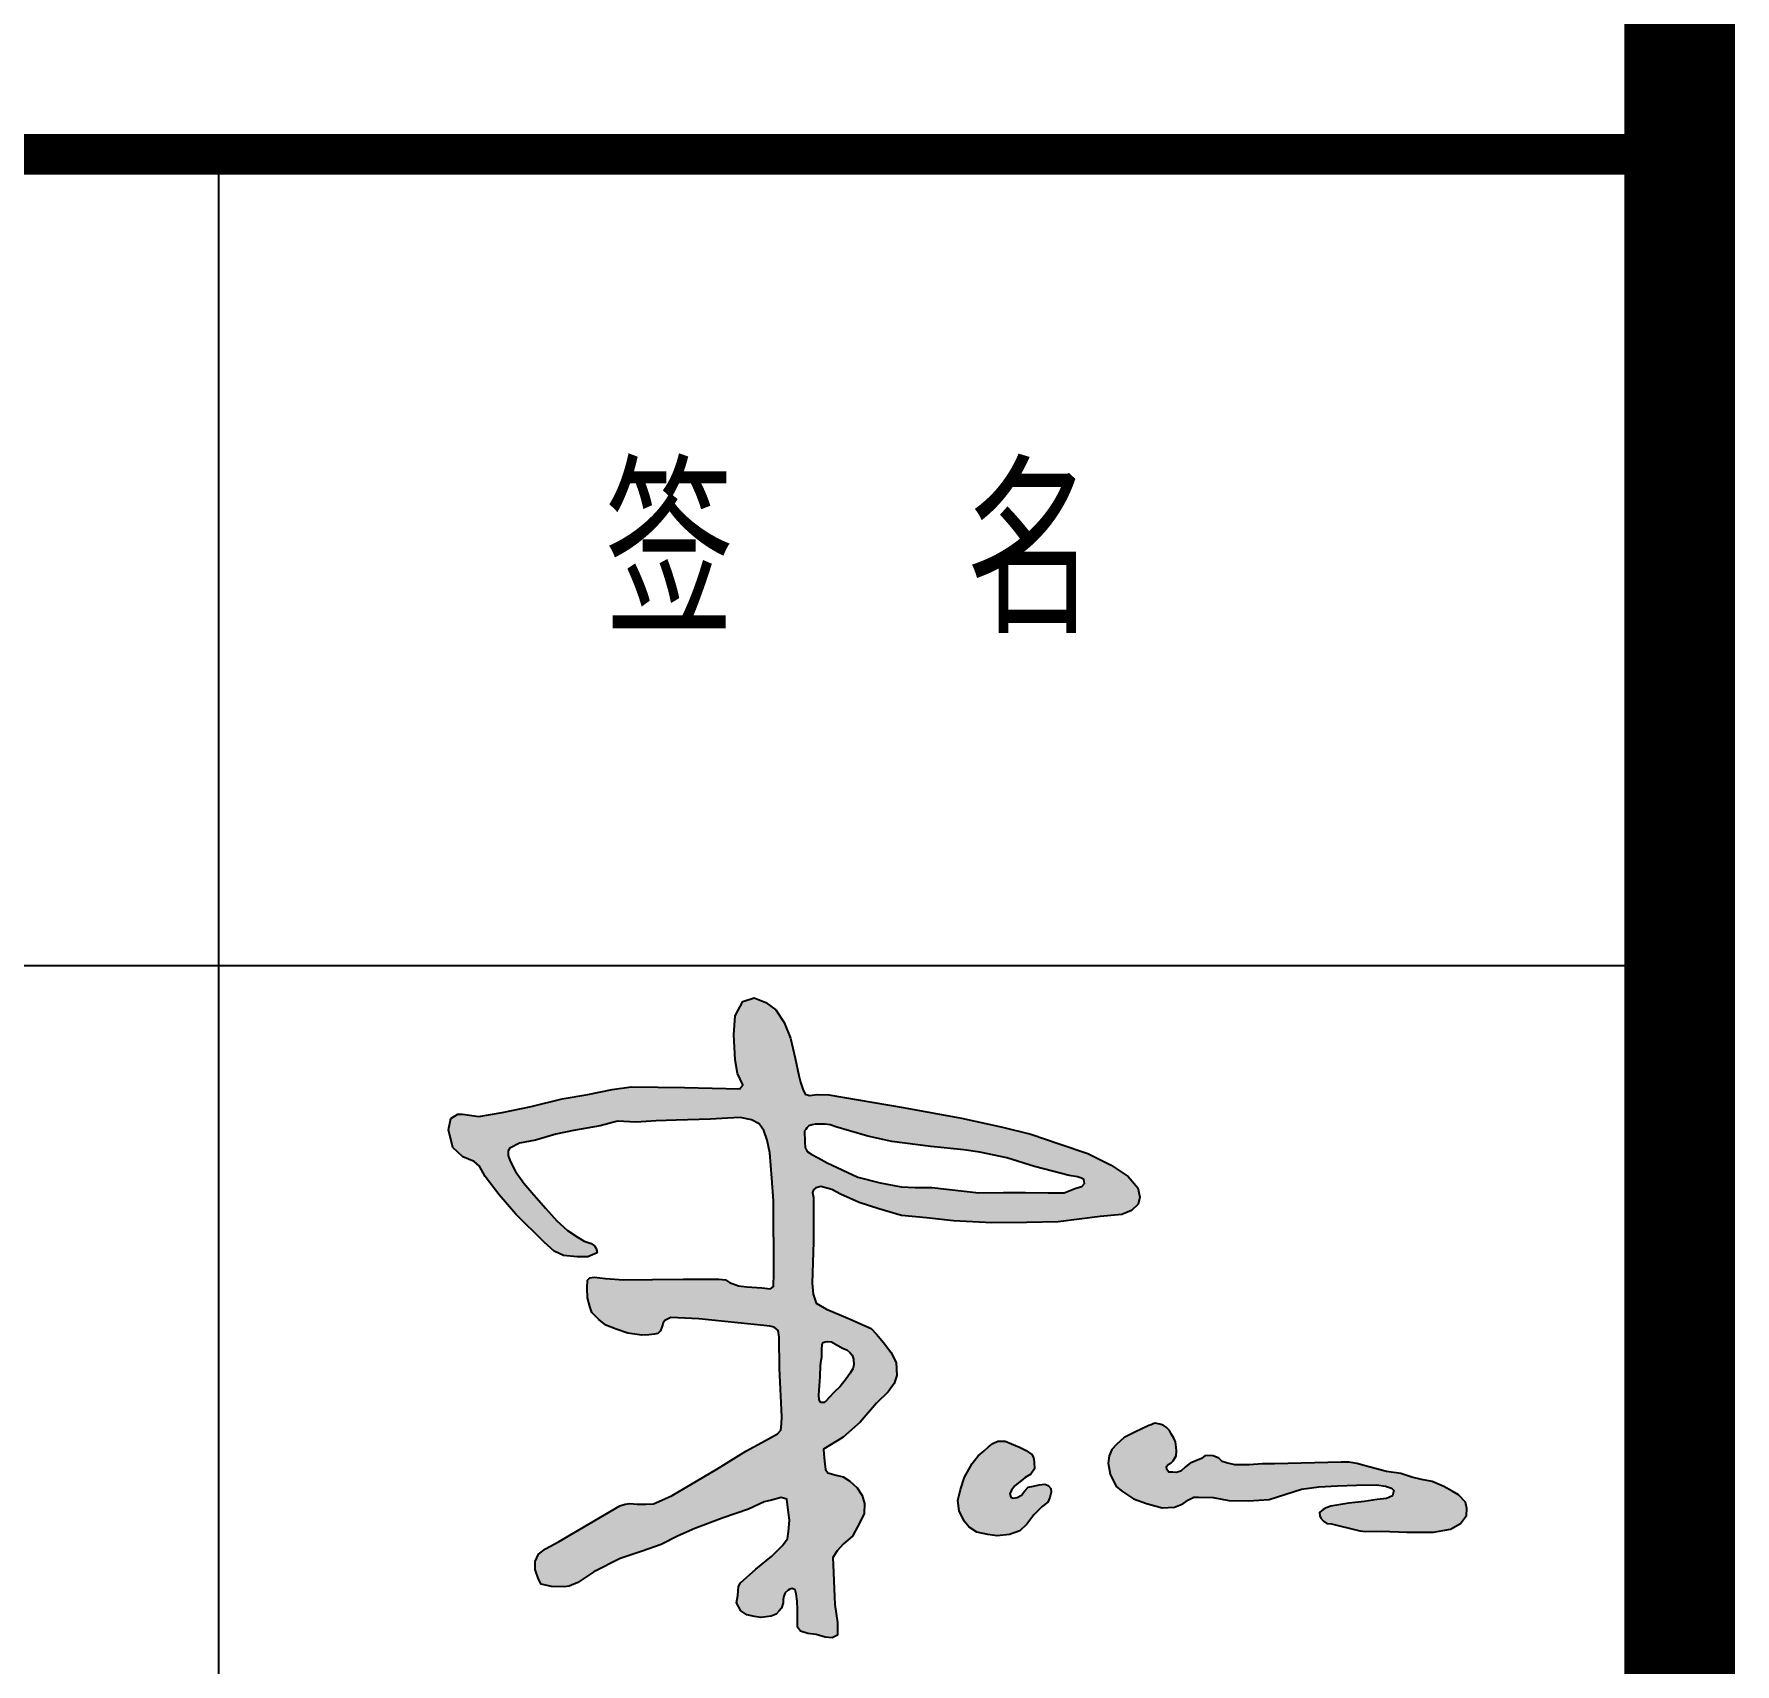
# Model space of a CAD drawing. Extents: x 1162612 to 1711260, y -157368 to 197905.
# Drawn here: x 1689913 to 1692218, y 66495 to 68705 of the extents above; entities that cross this region are included whole.
import ezdxf

# ---------------------------------------------------------------- set-up
doc = ezdxf.new("R2010")
doc.units = 0
doc.header["$LTSCALE"] = 1000
doc.header["$MEASUREMENT"] = 0
doc.layers.get('0').update_dxf_attribs({"linetype": 'CONTINUOUS'})
doc.layers.add('PUB_TEXT', color=7, linetype='CONTINUOUS')
doc.layers.add('PUB_TITLE', color=4, linetype='CONTINUOUS')
doc.styles.add('TQ', font='txt.shx', dxfattribs={"width": 0.8, "bigfont": 'hztxt.shx'})

msp = doc.modelspace()

# ---------------------------------------------------------------- hatches: boundary and pattern name
h = msp.add_hatch(color=7)
h.paths.add_polyline_path([(1690969.2, 67127.3), (1690968, 67133.9), (1690969, 67137.6), (1690972.2, 67140.4), (1690979.2, 67142.1), (1690994.1, 67138), (1691005.7, 67131.7), (1691030.9, 67120.3), (1691057.8, 67111.7), (1691088.6, 67102.6), (1691122.4, 67099.7), (1691159, 67095.7), (1691211, 67092.9), (1691257.9, 67093.4), (1691300.7, 67094), (1691357.9, 67101.2), (1691387.3, 67103.9), (1691400.4, 67109.4), (1691409.5, 67117.9), (1691411.7, 67127.4), (1691409, 67140.1), (1691395.9, 67155.4), (1691372.5, 67171.2), (1691341, 67186.6), (1691302.4, 67200.1), (1691263.8, 67212.9), (1691225.2, 67222.6), (1691169.8, 67234.8), (1691090.6, 67249.1), (1690989.8, 67266.4), (1690974.3, 67267), (1690963.8, 67265.4), (1690957.7, 67267.3), (1690954.6, 67274), (1690951.4, 67283.5), (1690949.2, 67292.6), (1690944.2, 67316), (1690937.9, 67343.1), (1690929.3, 67364.4), (1690918, 67381.5), (1690904.8, 67391.5), (1690888.6, 67397.8), (1690873.6, 67392.8), (1690862.8, 67373.4), (1690861.4, 67347.7), (1690862.9, 67314), (1690866.4, 67295.4), (1690873.2, 67279.7), (1690869.5, 67274.6), (1690831.9, 67275.6), (1690794.3, 67276.1), (1690721.9, 67277), (1690696.5, 67273.5), (1690663.5, 67266.9), (1690628.4, 67260.8), (1690586.7, 67250.6), (1690547, 67242.5), (1690515.5, 67236.9), (1690493.6, 67240), (1690487, 67240), (1690477.4, 67234.4), (1690474.3, 67219.1), (1690480.5, 67195.1), (1690493.7, 67182.4), (1690509, 67175.8), (1690516.6, 67169.7), (1690524.2, 67155.5), (1690543, 67130.6), (1690565.9, 67104.7), (1690604.2, 67066.6), (1690617.5, 67054.5), (1690630.4, 67048.5), (1690648.9, 67046.9), (1690663.4, 67046.9), (1690675.8, 67052.1), (1690675.6, 67053.8), (1690675.4, 67055), (1690674.5, 67058.1), (1690672.5, 67061.6), (1690667.9, 67064.6), (1690658.4, 67068.1), (1690650.1, 67073.1), (1690635.9, 67082.6), (1690621.1, 67095.3), (1690605.9, 67112.5), (1690587.6, 67133.9), (1690576.4, 67146.5), (1690565.3, 67162.4), (1690558.2, 67176.5), (1690555.1, 67184.2), (1690555.1, 67190.4), (1690557.6, 67194.1), (1690570.7, 67201), (1690592.5, 67205), (1690619.9, 67212.9), (1690643.9, 67218.1), (1690679.9, 67224.4), (1690703.4, 67230.6), (1690728.7, 67229.5), (1690756.1, 67231.2), (1690783, 67231.8), (1690829.8, 67233.5), (1690852.7, 67234.6), (1690869.8, 67235.8), (1690885.3, 67232.3), (1690895.6, 67227.2), (1690901.9, 67218), (1690906.4, 67204.9), (1690909.9, 67187.8), (1690912.7, 67153.5), (1690915, 67122.7), (1690915.3, 67024.5), (1690915, 67006.4), (1690910.8, 67003.2), (1690899.1, 67004.8), (1690879, 67006.1), (1690867.6, 67007.6), (1690855.2, 67012.1), (1690850.1, 67015.3), (1690841.1, 67016.4), (1690793.1, 67016.4), (1690750.8, 67015.8), (1690712, 67015.5), (1690687.2, 67017.4), (1690671.9, 67019), (1690665.9, 67018.4), (1690662.7, 67015.2), (1690662.4, 67004.1), (1690662.7, 66991.3), (1690665.9, 66979.3), (1690668.7, 66971.3), (1690678, 66961.8), (1690687.8, 66953.9), (1690701.5, 66948.8), (1690717.4, 66943.1), (1690736.5, 66940.3), (1690745.8, 66941), (1690753.8, 66941.7), (1690758.2, 66942.7), (1690761.6, 66946.4), (1690763.9, 66952.8), (1690765.4, 66957.2), (1690767.6, 66960.4), (1690775.6, 66964.6), (1690813.8, 66962.6), (1690902, 66953.5), (1690909.9, 66952.9), (1690915.9, 66951.3), (1690921.1, 66946.7), (1690922.5, 66937.6), (1690923.1, 66895.9), (1690926.2, 66829.9), (1690925.9, 66820.1), (1690925.1, 66811.6), (1690920.5, 66806.7), (1690904.2, 66797.7), (1690877.5, 66783.2), (1690838.2, 66758.8), (1690777.4, 66723), (1690763.8, 66716.8), (1690752.3, 66711.9), (1690741.7, 66711.5), (1690730, 66711.2), (1690720.4, 66712.1), (1690714.1, 66711.3), (1690706.5, 66709.1), (1690623.4, 66660.4), (1690605.8, 66650.8), (1690596.5, 66643.7), (1690592, 66633.8), (1690592, 66622.8), (1690596.5, 66609.5), (1690599.9, 66603), (1690614, 66599.6), (1690631, 66599.1), (1690638.1, 66600.2), (1690649.7, 66605.1), (1690671.5, 66619.4), (1690707.1, 66637.8), (1690736.9, 66647.8), (1690762.7, 66656.8), (1690784.8, 66668.1), (1690808.4, 66678.5), (1690846.9, 66692.9), (1690881.2, 66704.6), (1690902.5, 66714.6), (1690912.4, 66716.8), (1690925.5, 66720.4), (1690933.2, 66718.2), (1690934.6, 66706.9), (1690936.8, 66689.7), (1690935.5, 66674.4), (1690934.1, 66664.4), (1690926.9, 66654.9), (1690912.9, 66640.9), (1690891.2, 66623.3), (1690870.2, 66604.8), (1690867.5, 66599.8), (1690866.5, 66587.5), (1690865, 66577.7), (1690870.7, 66566.6), (1690879, 66561.1), (1690889.1, 66559.1), (1690897.7, 66557.8), (1690905.2, 66558.8), (1690911.7, 66559.6), (1690918.5, 66562.1), (1690922.6, 66566.9), (1690925.8, 66570.4), (1690928.3, 66577.7), (1690928.3, 66581.9), (1690929.1, 66586.7), (1690930.6, 66591), (1690934.9, 66594.7), (1690936.9, 66596), (1690940.4, 66597), (1690944.4, 66595), (1690945.7, 66589.7), (1690947.2, 66579.7), (1690947.4, 66568), (1690947.7, 66551.9), (1690947.7, 66544.8), (1690951.7, 66539.1), (1690961.7, 66536.2), (1690972.8, 66534.8), (1690984.9, 66531.2), (1690994.6, 66530.2), (1691001.9, 66533.6), (1691001.9, 66550.9), (1690998.3, 66575.4), (1690995.8, 66629), (1690995.4, 66639), (1691001.1, 66648.3), (1691009.9, 66657.5), (1691022, 66667.9), (1691032.4, 66687.3), (1691037.7, 66698.6), (1691038.5, 66712.2), (1691035.3, 66723.1), (1691028.4, 66733.5), (1691018.6, 66742.5), (1691009.3, 66748.6), (1690999.8, 66750.5), (1690988.7, 66754), (1690985.5, 66758.4), (1690984.2, 66769.5), (1690983.3, 66779.4), (1690982.8, 66786), (1691009.2, 66802.1), (1691032.3, 66822.6), (1691054.4, 66848.2), (1691070.5, 66863.5), (1691078.5, 66875.1), (1691082.1, 66886), (1691081.3, 66903.4), (1691074.1, 66917.5), (1691064, 66930.7), (1691054.4, 66942), (1691047.2, 66949.6), (1691015.7, 66963.7), (1690986.8, 66975.9), (1690972.8, 66984), (1690968.9, 66996.2), (1690967.6, 67011), (1690969.2, 67067)])
h.paths.add_polyline_path([(1690987.9, 67174), (1690975.4, 67181.1), (1690966.8, 67185.4), (1690960.8, 67189.6), (1690957.8, 67194.9), (1690957.3, 67202.4), (1690957, 67217.5), (1690958.6, 67219.5), (1690960, 67221.8), (1690962.8, 67224.1), (1690967.3, 67225.5), (1690971.5, 67226.4), (1690978.9, 67226.7), (1690984.8, 67226.5), (1690991.9, 67225.5), (1690999.5, 67223), (1691017.8, 67217.4), (1691042.8, 67210.3), (1691075.3, 67203.2), (1691128.4, 67196.5), (1691173, 67191.9), (1691194.7, 67188.5), (1691231.3, 67181.1), (1691269, 67169.1), (1691315.7, 67157.2), (1691326.9, 67155.2), (1691332.7, 67153.4), (1691335.6, 67151.6), (1691336.3, 67148.7), (1691336.5, 67146.2), (1691333.1, 67142), (1691324.9, 67139.6), (1691309.1, 67133.7), (1691287.3, 67133.4), (1691256.5, 67134), (1691226.9, 67134), (1691193.5, 67133.4), (1691129.7, 67140.5), (1691107.2, 67140.5), (1691087.9, 67141.8), (1691059.7, 67146.9), (1691029.5, 67154.6)], flags=16)
h.paths.add_polyline_path([(1690984.9, 66931.4), (1690988.4, 66932), (1690993.5, 66931.4), (1691008.5, 66923), (1691014.5, 66920.5), (1691018.6, 66917.2), (1691021.8, 66913.2), (1691023.3, 66908.1), (1691024.1, 66900.4), (1691022.3, 66894.8), (1691019.1, 66889), (1691013.3, 66881.5), (1691005.2, 66871), (1690997.4, 66863.2), (1690990.4, 66856.1), (1690986.1, 66850.9), (1690983.1, 66849.1), (1690979.8, 66849.2), (1690978.1, 66850.2), (1690976.7, 66853.1), (1690976.5, 66859), (1690978.2, 66884.4), (1690978.9, 66899.3), (1690979.5, 66906), (1690980.3, 66910.8), (1690980.3, 66920.9), (1690980.9, 66927.9), (1690982.1, 66930.4)], flags=16)
h = msp.add_hatch(color=7)
h.paths.add_polyline_path([(1691279, 66708.1), (1691286.9, 66714), (1691289.7, 66720.2), (1691291.4, 66727.8), (1691290.9, 66732.6), (1691287.5, 66736.6), (1691283, 66738.6), (1691275.3, 66737.7), (1691267.4, 66735.7), (1691260.3, 66734.6), (1691255.5, 66729.5), (1691251, 66723.6), (1691245.1, 66720.5), (1691240, 66719.4), (1691236.6, 66721), (1691235.4, 66725.3), (1691237.7, 66730.4), (1691242, 66736), (1691256.1, 66747.7), (1691263.7, 66752), (1691268.6, 66759.2), (1691268.4, 66768.5), (1691267.3, 66774.6), (1691265.3, 66778.6), (1691257.5, 66784.2), (1691248.3, 66788.7), (1691237.8, 66793.1), (1691229.1, 66796.7), (1691219, 66796.7), (1691212.5, 66793.7), (1691206.6, 66789.2), (1691200.7, 66783.8), (1691192.2, 66776.7), (1691184.3, 66766.6), (1691173.8, 66747.9), (1691168.4, 66731.2), (1691165, 66716.5), (1691166.7, 66702.1), (1691173.5, 66688.5), (1691180.3, 66680), (1691190.8, 66673.2), (1691205.5, 66670.1), (1691218.2, 66668.4), (1691234.9, 66670.4), (1691249, 66675.2), (1691258.4, 66684.3), (1691267.7, 66697)])
h.paths.add_polyline_path([(1691808, 66742.1), (1691793.5, 66744.9), (1691780.2, 66748.1), (1691765.4, 66752.9), (1691746.1, 66755.7), (1691723.6, 66761.3), (1691705.9, 66766.6), (1691695, 66768.2), (1691684.6, 66768.2), (1691594, 66766), (1691577.8, 66766), (1691559.7, 66764.9), (1691540.5, 66764.6), (1691528.9, 66767.2), (1691523.3, 66769.4), (1691518.5, 66773.6), (1691511.1, 66777), (1691500, 66777.3), (1691495, 66773.4), (1691487.6, 66770.3), (1691479.7, 66767.1), (1691473.5, 66761.8), (1691467.1, 66756.2), (1691460.9, 66754.2), (1691456.3, 66754.8), (1691450.8, 66754.6), (1691448, 66758.3), (1691447.8, 66762.2), (1691450, 66765.3), (1691453.9, 66767.6), (1691456.7, 66770.1), (1691460.7, 66776.9), (1691461.2, 66783.6), (1691460.9, 66788.5), (1691460, 66795.9), (1691457.7, 66800.9), (1691454.1, 66806.5), (1691451.7, 66811.3), (1691447.2, 66815.7), (1691443.2, 66818.4), (1691438.6, 66820), (1691432.2, 66821), (1691429.6, 66820.2), (1691427.1, 66818.8), (1691424, 66817.8), (1691404.7, 66809), (1691390.3, 66801.8), (1691379.8, 66792.1), (1691373.8, 66785.3), (1691370.2, 66776.9), (1691368.6, 66766.8), (1691371.4, 66752), (1691379.4, 66735.5), (1691388.3, 66728.3), (1691403.1, 66718.6), (1691420.8, 66712.2), (1691441.7, 66706.6), (1691458.6, 66707.4), (1691469.9, 66711.8), (1691477.5, 66717.4), (1691484.8, 66721), (1691491.2, 66721), (1691510.9, 66720.2), (1691532.3, 66716.2), (1691559, 66715.7), (1691586.9, 66717.7), (1691609.4, 66724.7), (1691630.6, 66731.8), (1691654.4, 66735), (1691679.5, 66736.3), (1691705.2, 66736.9), (1691732.2, 66737.4), (1691744.6, 66735.8), (1691752.6, 66733.2), (1691755.7, 66730), (1691754.2, 66722.5), (1691746.1, 66719.1), (1691733.2, 66717.6), (1691715.7, 66715.1), (1691694.9, 66712.6), (1691670.5, 66708.8), (1691664, 66706.5), (1691659.9, 66704.3), (1691655, 66700.1), (1691655.4, 66695.6), (1691657, 66692.3), (1691660.5, 66688.2), (1691664.9, 66685.3), (1691671.5, 66684.6), (1691710, 66675.2), (1691717.9, 66674.2), (1691739.2, 66674.6), (1691773.4, 66673.4), (1691809.6, 66673.4), (1691832.5, 66677.4), (1691846.2, 66685), (1691854.2, 66695.9), (1691855, 66705.5), (1691853, 66713.9), (1691843.4, 66724), (1691834.9, 66728.8), (1691823.7, 66735.2)])

# ---------------------------------------------------------------- linework, layer by layer
for points in [[(1690675.8, 67052.1), (1690663.4, 67046.9), (1690648.9, 67046.9), (1690630.4, 67048.5), (1690617.5, 67054.5), (1690604.2, 67066.6), (1690565.9, 67104.7), (1690543, 67130.6), (1690524.2, 67155.5), (1690516.6, 67169.7), (1690509, 67175.8), (1690493.7, 67182.4), (1690480.5, 67195.1), (1690474.3, 67219.1), (1690477.4, 67234.4), (1690487, 67240), (1690493.6, 67240), (1690515.5, 67236.9), (1690547, 67242.5), (1690586.7, 67250.6), (1690628.4, 67260.8), (1690663.5, 67266.9), (1690696.5, 67273.5), (1690721.9, 67277), (1690794.3, 67276.1), (1690831.9, 67275.6), (1690869.5, 67274.6), (1690873.2, 67279.7), (1690866.4, 67295.4), (1690862.9, 67314), (1690861.4, 67347.7), (1690862.8, 67373.4), (1690873.6, 67392.8), (1690888.6, 67397.8), (1690904.8, 67391.5), (1690918, 67381.5), (1690929.3, 67364.4), (1690937.9, 67343.1), (1690944.2, 67316), (1690949.2, 67292.6), (1690951.4, 67283.5), (1690954.6, 67274), (1690957.7, 67267.3), (1690963.8, 67265.4), (1690974.3, 67267), (1690989.8, 67266.4), (1691090.6, 67249.1), (1691169.8, 67234.8), (1691225.2, 67222.6), (1691263.8, 67212.9), (1691302.4, 67200.1), (1691341, 67186.6), (1691372.5, 67171.2), (1691395.9, 67155.4), (1691409, 67140.1), (1691411.7, 67127.4), (1691409.5, 67117.9), (1691400.4, 67109.4), (1691387.3, 67103.9), (1691357.9, 67101.2), (1691300.7, 67094), (1691257.9, 67093.4), (1691211, 67092.9), (1691159, 67095.7), (1691122.4, 67099.7), (1691088.6, 67102.6), (1691057.8, 67111.7), (1691030.9, 67120.3), (1691005.7, 67131.7), (1690994.1, 67138), (1690979.2, 67142.1), (1690972.2, 67140.4), (1690969, 67137.6), (1690968, 67133.9), (1690969.2, 67127.3), (1690969.2, 67067), (1690967.6, 67011), (1690968.9, 66996.2), (1690972.8, 66984), (1690986.8, 66975.9), (1691015.7, 66963.7), (1691047.2, 66949.6), (1691054.4, 66942), (1691064, 66930.7), (1691074.1, 66917.5), (1691081.3, 66903.4), (1691082.1, 66886), (1691078.5, 66875.1), (1691070.5, 66863.5), (1691054.4, 66848.2), (1691032.3, 66822.6), (1691009.2, 66802.1), (1690982.8, 66786), (1690983.3, 66779.4), (1690984.2, 66769.5), (1690985.5, 66758.4), (1690988.7, 66754), (1690999.8, 66750.5), (1691009.3, 66748.6), (1691018.6, 66742.5), (1691028.4, 66733.5), (1691035.3, 66723.1), (1691038.5, 66712.2), (1691037.7, 66698.6), (1691032.4, 66687.3), (1691022, 66667.9), (1691009.9, 66657.5), (1691001.1, 66648.3), (1690995.4, 66639), (1690995.8, 66629), (1690998.3, 66575.4), (1691001.9, 66550.9), (1691001.9, 66533.6), (1690994.6, 66530.2), (1690984.9, 66531.2), (1690972.8, 66534.8), (1690961.7, 66536.2), (1690951.7, 66539.1), (1690947.7, 66544.8), (1690947.7, 66551.9), (1690947.4, 66568), (1690947.2, 66579.7), (1690945.7, 66589.7), (1690944.4, 66595), (1690940.4, 66597), (1690936.9, 66596), (1690934.9, 66594.7), (1690930.6, 66591), (1690929.1, 66586.7), (1690928.3, 66581.9), (1690928.3, 66577.7), (1690925.8, 66570.4), (1690922.6, 66566.9), (1690918.5, 66562.1), (1690911.7, 66559.6), (1690905.2, 66558.8), (1690897.7, 66557.8), (1690889.1, 66559.1), (1690879, 66561.1), (1690870.7, 66566.6), (1690865, 66577.7), (1690866.5, 66587.5), (1690867.5, 66599.8), (1690870.2, 66604.8), (1690891.2, 66623.3), (1690912.9, 66640.9), (1690926.9, 66654.9), (1690934.1, 66664.4), (1690935.5, 66674.4), (1690936.8, 66689.7), (1690934.6, 66706.9), (1690933.2, 66718.2), (1690925.5, 66720.4), (1690912.4, 66716.8), (1690902.5, 66714.6), (1690881.2, 66704.6), (1690846.9, 66692.9), (1690808.4, 66678.5), (1690784.8, 66668.1), (1690762.7, 66656.8), (1690736.9, 66647.8), (1690707.1, 66637.8), (1690671.5, 66619.4), (1690649.7, 66605.1), (1690638.1, 66600.2), (1690631, 66599.1), (1690614, 66599.6), (1690599.9, 66603), (1690596.5, 66609.5), (1690592, 66622.8), (1690592, 66633.8), (1690596.5, 66643.7), (1690605.8, 66650.8), (1690623.4, 66660.4), (1690706.5, 66709.1), (1690714.1, 66711.3), (1690720.4, 66712.1), (1690730, 66711.2), (1690741.7, 66711.5), (1690752.3, 66711.9), (1690763.8, 66716.8), (1690777.4, 66723), (1690838.2, 66758.8), (1690877.5, 66783.2), (1690904.2, 66797.7), (1690920.5, 66806.7), (1690925.1, 66811.6), (1690925.9, 66820.1), (1690926.2, 66829.9), (1690923.1, 66895.9), (1690922.5, 66937.6), (1690921.1, 66946.7), (1690915.9, 66951.3), (1690909.9, 66952.9), (1690902, 66953.5), (1690813.8, 66962.6), (1690775.6, 66964.6), (1690767.6, 66960.4), (1690765.4, 66957.2), (1690763.9, 66952.8), (1690761.6, 66946.4), (1690758.2, 66942.7), (1690753.8, 66941.7), (1690745.8, 66941), (1690736.5, 66940.3), (1690717.4, 66943.1), (1690701.5, 66948.8), (1690687.8, 66953.9), (1690678, 66961.8), (1690668.7, 66971.3), (1690665.9, 66979.3), (1690662.7, 66991.3), (1690662.4, 67004.1), (1690662.7, 67015.2), (1690665.9, 67018.4), (1690671.9, 67019), (1690687.2, 67017.4), (1690712, 67015.5), (1690750.8, 67015.8), (1690793.1, 67016.4), (1690841.1, 67016.4), (1690850.1, 67015.3), (1690855.2, 67012.1), (1690867.6, 67007.6), (1690879, 67006.1), (1690899.1, 67004.8), (1690910.8, 67003.2), (1690915, 67006.4), (1690915.3, 67024.5), (1690915, 67122.7), (1690912.7, 67153.5), (1690909.9, 67187.8), (1690906.4, 67204.9), (1690901.9, 67218), (1690895.6, 67227.2), (1690885.3, 67232.3), (1690869.8, 67235.8), (1690852.7, 67234.6), (1690829.8, 67233.5), (1690783, 67231.8), (1690756.1, 67231.2), (1690728.7, 67229.5), (1690703.4, 67230.6), (1690679.9, 67224.4), (1690643.9, 67218.1), (1690619.9, 67212.9), (1690592.5, 67205), (1690570.7, 67201), (1690557.6, 67194.1), (1690555.1, 67190.4), (1690555.1, 67184.2), (1690558.2, 67176.5), (1690565.3, 67162.4), (1690576.4, 67146.5), (1690587.6, 67133.9), (1690605.9, 67112.5), (1690621.1, 67095.3), (1690635.9, 67082.6), (1690650.1, 67073.1), (1690658.4, 67068.1), (1690667.9, 67064.6), (1690672.5, 67061.6), (1690674.5, 67058.1), (1690675.4, 67055), (1690675.6, 67053.8)], [(1690957, 67217.5), (1690957.3, 67202.4), (1690957.8, 67194.9), (1690960.8, 67189.6), (1690966.8, 67185.4), (1690975.4, 67181.1), (1690987.9, 67174), (1691029.5, 67154.6), (1691059.7, 67146.9), (1691087.9, 67141.8), (1691107.2, 67140.5), (1691129.7, 67140.5), (1691193.5, 67133.4), (1691226.9, 67134), (1691256.5, 67134), (1691287.3, 67133.4), (1691309.1, 67133.7), (1691324.9, 67139.6), (1691333.1, 67142), (1691336.5, 67146.2), (1691336.3, 67148.7), (1691335.6, 67151.6), (1691332.7, 67153.4), (1691326.9, 67155.2), (1691315.7, 67157.2), (1691269, 67169.1), (1691231.3, 67181.1), (1691194.7, 67188.5), (1691173, 67191.9), (1691128.4, 67196.5), (1691075.3, 67203.2), (1691042.8, 67210.3), (1691017.8, 67217.4), (1690999.5, 67223), (1690991.9, 67225.5), (1690984.8, 67226.5), (1690978.9, 67226.7), (1690971.5, 67226.4), (1690967.3, 67225.5), (1690962.8, 67224.1), (1690960, 67221.8), (1690958.6, 67219.5)], [(1690980.3, 66910.8), (1690980.3, 66920.9), (1690980.9, 66927.9), (1690982.1, 66930.4), (1690984.9, 66931.4), (1690988.4, 66932), (1690993.5, 66931.4), (1691008.5, 66923), (1691014.5, 66920.5), (1691018.6, 66917.2), (1691021.8, 66913.2), (1691023.3, 66908.1), (1691024.1, 66900.4), (1691022.3, 66894.8), (1691019.1, 66889), (1691013.3, 66881.5), (1691005.2, 66871), (1690997.4, 66863.2), (1690990.4, 66856.1), (1690986.1, 66850.9), (1690983.1, 66849.1), (1690979.8, 66849.2), (1690978.1, 66850.2), (1690976.7, 66853.1), (1690976.5, 66859), (1690978.2, 66884.4), (1690978.9, 66899.3), (1690979.5, 66906)], [(1691424, 66817.8), (1691404.7, 66809), (1691390.3, 66801.8), (1691379.8, 66792.1), (1691373.8, 66785.3), (1691370.2, 66776.9), (1691368.6, 66766.8), (1691371.4, 66752), (1691379.4, 66735.5), (1691388.3, 66728.3), (1691403.1, 66718.6), (1691420.8, 66712.2), (1691441.7, 66706.6), (1691458.6, 66707.4), (1691469.9, 66711.8), (1691477.5, 66717.4), (1691484.8, 66721), (1691491.2, 66721), (1691510.9, 66720.2), (1691532.3, 66716.2), (1691559, 66715.7), (1691586.9, 66717.7), (1691609.4, 66724.7), (1691630.6, 66731.8), (1691654.4, 66735), (1691679.5, 66736.3), (1691705.2, 66736.9), (1691732.2, 66737.4), (1691744.6, 66735.8), (1691752.6, 66733.2), (1691755.7, 66730), (1691754.2, 66722.5), (1691746.1, 66719.1), (1691733.2, 66717.6), (1691715.7, 66715.1), (1691694.9, 66712.6), (1691670.5, 66708.8), (1691664, 66706.5), (1691659.9, 66704.3), (1691655, 66700.1), (1691655.4, 66695.6), (1691657, 66692.3), (1691660.5, 66688.2), (1691664.9, 66685.3), (1691671.5, 66684.6), (1691710, 66675.2), (1691717.9, 66674.2), (1691739.2, 66674.6), (1691773.4, 66673.4), (1691809.6, 66673.4), (1691832.5, 66677.4), (1691846.2, 66685), (1691854.2, 66695.9), (1691855, 66705.5), (1691853, 66713.9), (1691843.4, 66724), (1691834.9, 66728.8), (1691823.7, 66735.2), (1691808, 66742.1), (1691793.5, 66744.9), (1691780.2, 66748.1), (1691765.4, 66752.9), (1691746.1, 66755.7), (1691723.6, 66761.3), (1691705.9, 66766.6), (1691695, 66768.2), (1691684.6, 66768.2), (1691594, 66766), (1691577.8, 66766), (1691559.7, 66764.9), (1691540.5, 66764.6), (1691528.9, 66767.2), (1691523.3, 66769.4), (1691518.5, 66773.6), (1691511.1, 66777), (1691500, 66777.3), (1691495, 66773.4), (1691487.6, 66770.3), (1691479.7, 66767.1), (1691473.5, 66761.8), (1691467.1, 66756.2), (1691460.9, 66754.2), (1691456.3, 66754.8), (1691450.8, 66754.6), (1691448, 66758.3), (1691447.8, 66762.2), (1691450, 66765.3), (1691453.9, 66767.6), (1691456.7, 66770.1), (1691460.7, 66776.9), (1691461.2, 66783.6), (1691460.9, 66788.5), (1691460, 66795.9), (1691457.7, 66800.9), (1691454.1, 66806.5), (1691451.7, 66811.3), (1691447.2, 66815.7), (1691443.2, 66818.4), (1691438.6, 66820), (1691432.2, 66821), (1691429.6, 66820.2), (1691427.1, 66818.8)], [(1691212.5, 66793.7), (1691219, 66796.7), (1691229.1, 66796.7), (1691237.8, 66793.1), (1691248.3, 66788.7), (1691257.5, 66784.2), (1691265.3, 66778.6), (1691267.3, 66774.6), (1691268.4, 66768.5), (1691268.6, 66759.2), (1691263.7, 66752), (1691256.1, 66747.7), (1691242, 66736), (1691237.7, 66730.4), (1691235.4, 66725.3), (1691236.6, 66721), (1691240, 66719.4), (1691245.1, 66720.5), (1691251, 66723.6), (1691255.5, 66729.5), (1691260.3, 66734.6), (1691267.4, 66735.7), (1691275.3, 66737.7), (1691283, 66738.6), (1691287.5, 66736.6), (1691290.9, 66732.6), (1691291.4, 66727.8), (1691289.7, 66720.2), (1691286.9, 66714), (1691279, 66708.1), (1691267.7, 66697), (1691258.4, 66684.3), (1691249, 66675.2), (1691234.9, 66670.4), (1691218.2, 66668.4), (1691205.5, 66670.1), (1691190.8, 66673.2), (1691180.3, 66680), (1691173.5, 66688.5), (1691166.7, 66702.1), (1691165, 66716.5), (1691168.4, 66731.2), (1691173.8, 66747.9), (1691184.3, 66766.6), (1691192.2, 66776.7), (1691200.7, 66783.8), (1691206.6, 66789.2)]]:
    msp.add_lwpolyline(points, close=True)
at = {"layer": 'PUB_TITLE', "color": 4}
for p, q in [((1690163.3, 60841.5), (1690163.3, 68541.5)), ((1686093.3, 67441.5), (1692143.3, 67441.5))]:
    msp.add_line(p, q, dxfattribs=at)
at = {"layer": 'PUB_TITLE', "const_width": 150}
msp.add_lwpolyline([(1608293.3, 42951.1), (1692143.3, 42951.1), (1692143.3, 102951.1), (1608293.3, 102951.1)], close=True, dxfattribs=at)
at = {"layer": 'PUB_TITLE', "color": 4, "const_width": 55}
msp.add_lwpolyline([(1686093.3, 68541.5), (1692143.3, 68541.5)], dxfattribs=at)

# ---------------------------------------------------------------- texts
at = {"layer": 'PUB_TEXT', "color": 2, "insert": (1690685.9, 68112.1), "char_height": 220, "width": 1847.813, "attachment_point": 1, "style": 'TQ'}
msp.add_mtext('签  名', dxfattribs=at)

doc.saveas('drawing.dxf')
